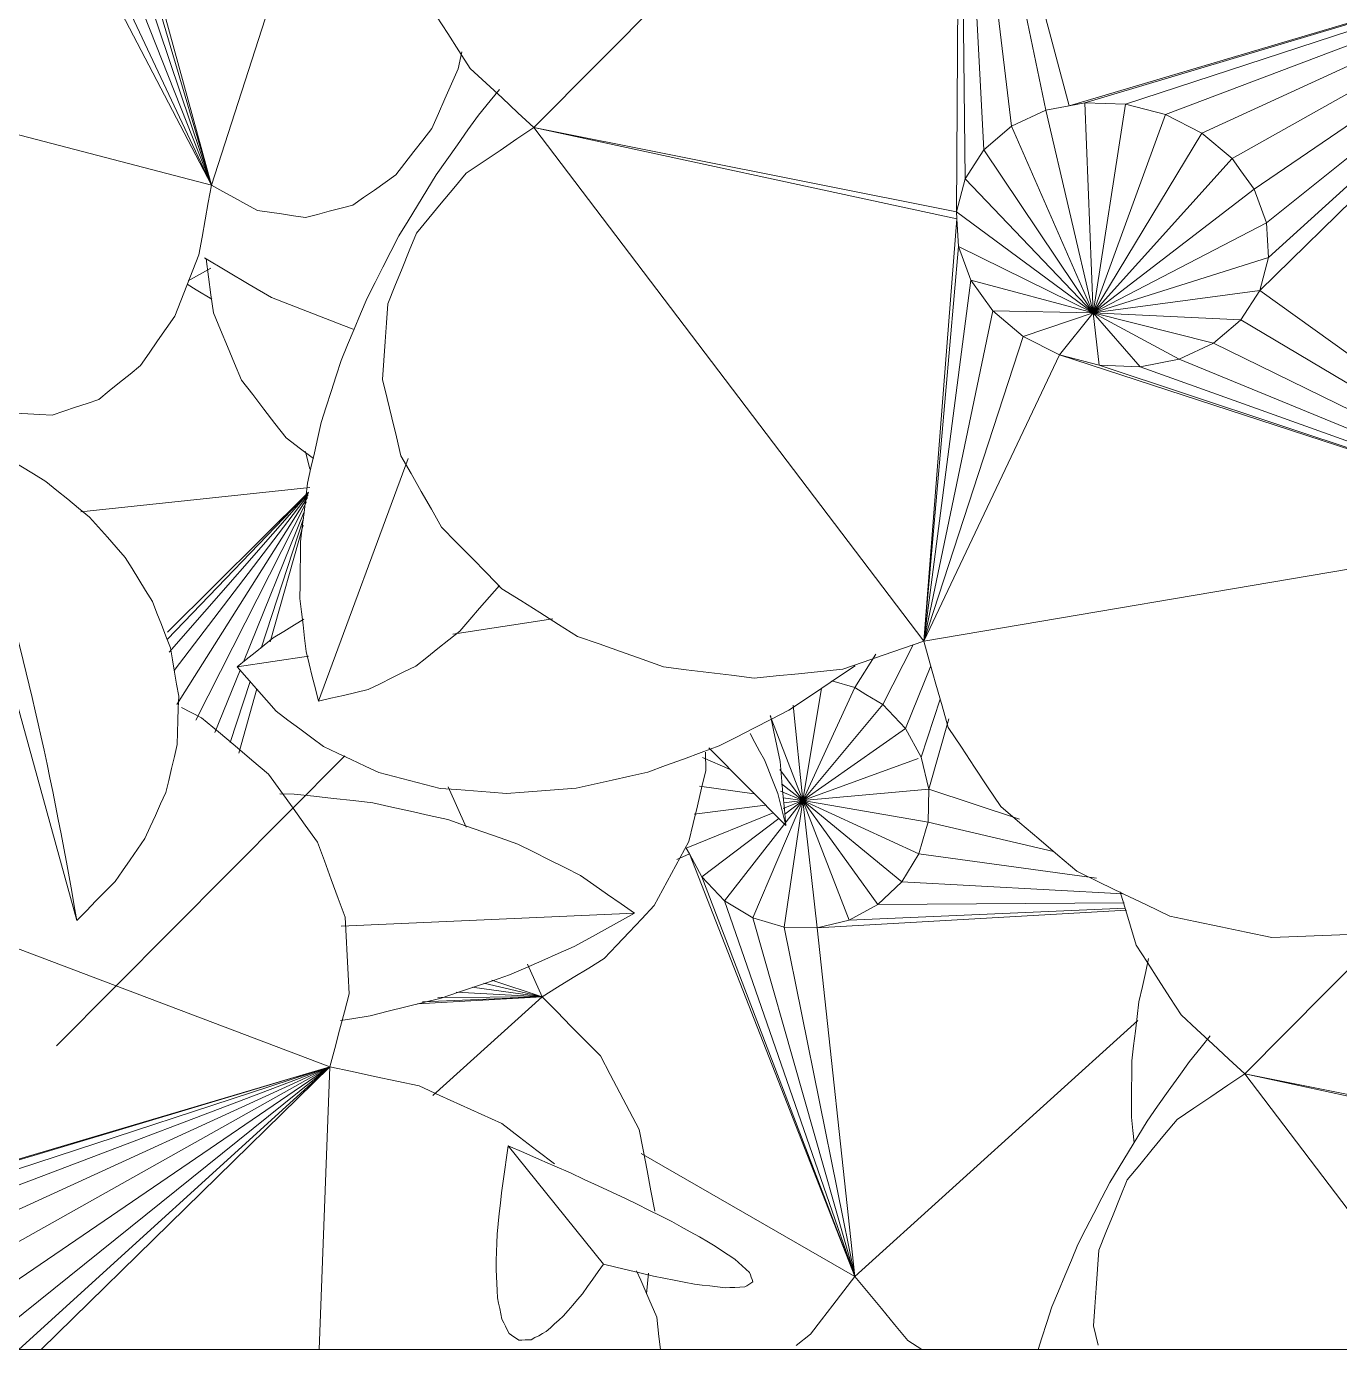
# Model space of a CAD drawing. Header units: metres. Extents: x -18.34 to -13.25, y -25.49 to -16.26.
# Drawn here: x -17.3475 to -17.2599, y -16.9112 to -16.8229 of the extents above; entities that cross this region are included whole.
import ezdxf

# ---------------------------------------------------------------- set-up
doc = ezdxf.new("R2010")
doc.units = ezdxf.units.M
for name, color, linetype, lineweight in [('Importações nas famílias', 7, 'Continuous', 5), ('Quadro estrutural', 7, 'Continuous', 5), ('Vegetação', 7, 'Continuous', 5)]:
    doc.layers.add(name, color=color, linetype=linetype, lineweight=lineweight)

# ---------------------------------------------------------------- blocks, each defined once
blk = doc.blocks.new('Planta_pergolado_12200 - plantas pergolado_skp_Component_12-V643-Pavimento 02 - Executivo')
at = {"layer": 'Importações nas famílias', "color": 9}
for p, q in [((0.012749, 0.253213), (0.013718, 0.253206)), ((0.036442, 0.245243), (0.01684, 0.244381))]:
    blk.add_line(p, q, dxfattribs=at)
at = {"layer": 'Importações nas famílias', "color": 9, "flags": 128}
for points in [[(0.013718, 0.253206), (0.015031, 0.253059), (0.016344, 0.252913), (0.017657, 0.252766), (0.018969, 0.252619)], [(0.018969, 0.252619), (0.020222, 0.252338), (0.021475, 0.252058), (0.022728, 0.251777), (0.023981, 0.251497)], [(0.023981, 0.251497), (0.025144, 0.251089), (0.026307, 0.250681), (0.027471, 0.250274), (0.028634, 0.249866)], [(0.028634, 0.249866), (0.029681, 0.249341), (0.030728, 0.248816), (0.031774, 0.24829), (0.032821, 0.247765)], [(0.032821, 0.247765), (0.033726, 0.247135), (0.034632, 0.246504), (0.035537, 0.245874), (0.036442, 0.245243)], [(0.036442, 0.245243), (0.035435, 0.244689), (0.034427, 0.244134), (0.033419, 0.24358), (0.032411, 0.243025)], [(0.032411, 0.243025), (0.031331, 0.242552), (0.030252, 0.242079), (0.029172, 0.241607), (0.028093, 0.241134)], [(0.028093, 0.241134), (0.026954, 0.240748), (0.025814, 0.240362), (0.024675, 0.239976), (0.023536, 0.23959)], [(0.023536, 0.23959), (0.02235, 0.239295), (0.021164, 0.239), (0.019978, 0.238705), (0.018792, 0.23841)], [(0.018792, 0.23841), (0.017572, 0.23821), (0.016808, 0.238085)]]:
    blk.add_lwpolyline(points, dxfattribs=at)
blk = doc.blocks.new('Planta_pergolado_12200 - plantas pergolado_skp_Component_17-V813-Pavimento 02 - Executivo')
at = {"layer": 'Importações nas famílias', "color": 9}
for p, q in [((0.164014, 0.024337), (0.16267, 0.025024)), ((0.172575, 0.001036), (0.128981, 0.01756)), ((0.172575, 0.001036), (0.137179, -0.009445)), ((0.172575, 0.001036), (0.137335, -0.009506)), ((0.172575, 0.001036), (0.14006, -0.009603)), ((0.172575, 0.001036), (0.142725, -0.010294)), ((0.172575, 0.001036), (0.145148, -0.011532)), ((0.172575, 0.001036), (0.149414, -0.011968)), ((0.172575, 0.001036), (0.150272, -0.014163)), ((0.172575, 0.001036), (0.151075, -0.016237)), ((0.172575, 0.001036), (0.151802, -0.017829)), ((0.153309, -0.017829), (0.172575, 0.001036)), ((0.172575, 0.001036), (0.171857, -0.017829))]:
    blk.add_line(p, q, dxfattribs=at)
at = {"layer": 'Importações nas famílias', "color": 9, "flags": 128}
for points in [[(0.168486, 0.020568), (0.167368, 0.02151), (0.16625, 0.022453), (0.165132, 0.023395), (0.164014, 0.024337)], [(0.17175, 0.016031), (0.170934, 0.017165), (0.170118, 0.018299), (0.169302, 0.019434), (0.168486, 0.020568)], [(0.173586, 0.011035), (0.173127, 0.012284), (0.172668, 0.013533), (0.172209, 0.014782), (0.17175, 0.016031)], [(0.173867, 0.00592), (0.173797, 0.007199), (0.173727, 0.008477), (0.173656, 0.009756), (0.173586, 0.011035)], [(0.172575, 0.001036), (0.172898, 0.002257), (0.173221, 0.003478), (0.173544, 0.004699), (0.173867, 0.00592)], [(0.178544, -0.000239), (0.177052, 0.00008), (0.17556, 0.000398), (0.174068, 0.000717), (0.172575, 0.001036)], [(0.184056, -0.002753), (0.182678, -0.002125), (0.1813, -0.001496), (0.179922, -0.000868), (0.178544, -0.000239)], [(0.187565, -0.005441), (0.186395, -0.004545), (0.185226, -0.003649), (0.184056, -0.002753)], [(0.194396, -0.015674), (0.193863, -0.014442), (0.193329, -0.013209), (0.193052, -0.012568)], [(0.194648, -0.017829), (0.194546, -0.016954), (0.194396, -0.015674)]]:
    blk.add_lwpolyline(points, dxfattribs=at)
blk = doc.blocks.new('Planta_pergolado_12200 - plantas pergolado_skp_Component_16-V814-Pavimento 02 - Executivo')
for name, p in [('Planta_pergolado_12200 - plantas pergolado_skp_Component_17-V813-Pavimento 02 - Executivo', (0, 0)), ('Planta_pergolado_12200 - plantas pergolado_skp_Component_12-V643-Pavimento 02 - Executivo', (0.156479, -0.233959))]:
    blk.add_blockref(name, p)
blk = doc.blocks.new('Planta_pergolado_12200 - plantas pergolado_skp_Component_12-V625-Pavimento 02 - Executivo')
at = {"layer": 'Importações nas famílias', "color": 9}
for p, q in [((-0.061339, 0.18899), (-0.054657, 0.190005)), ((-0.075725, 0.186804), (-0.070961, 0.187528))]:
    blk.add_line(p, q, dxfattribs=at)
at = {"layer": 'Importações nas famílias', "color": 9, "flags": 128}
for points in [[(-0.073329, 0.188739), (-0.07262, 0.189175), (-0.071911, 0.18961), (-0.071288, 0.189993)], [(-0.075725, 0.186804), (-0.075126, 0.187288), (-0.074527, 0.187771), (-0.073928, 0.188255), (-0.073329, 0.188739)], [(-0.073133, 0.18385), (-0.073781, 0.184589), (-0.074429, 0.185327), (-0.075077, 0.186065), (-0.075725, 0.186804)], [(-0.034474, 0.186872), (-0.035582, 0.186131), (-0.036691, 0.18539), (-0.037799, 0.184649), (-0.038908, 0.183907)], [(-0.069959, 0.18148), (-0.070753, 0.182073), (-0.071546, 0.182665), (-0.07234, 0.183258), (-0.073133, 0.18385)], [(-0.038908, 0.183907), (-0.040071, 0.183311), (-0.041234, 0.182716), (-0.042398, 0.18212), (-0.043561, 0.181524)], [(-0.066276, 0.179748), (-0.067197, 0.180181), (-0.068118, 0.180614), (-0.069038, 0.181047), (-0.069959, 0.18148)], [(-0.043561, 0.181524), (-0.044753, 0.181088), (-0.045944, 0.180651), (-0.047135, 0.180215), (-0.048326, 0.179778)], [(-0.062172, 0.178696), (-0.063198, 0.178959), (-0.064224, 0.179222), (-0.06525, 0.179485), (-0.066276, 0.179748)], [(-0.048326, 0.179778), (-0.049517, 0.179511), (-0.050708, 0.179245), (-0.051899, 0.178978), (-0.05309, 0.178711)], [(-0.057742, 0.178347), (-0.058849, 0.178435), (-0.059957, 0.178522), (-0.061064, 0.178609), (-0.062172, 0.178696)], [(-0.05309, 0.178711), (-0.054253, 0.17862), (-0.055416, 0.178529), (-0.056579, 0.178438), (-0.057742, 0.178347)]]:
    blk.add_lwpolyline(points, dxfattribs=at)
blk = doc.blocks.new('Planta_pergolado_12200 - plantas pergolado_skp_Component_12-V825-Pavimento 02 - Executivo')
at = {"layer": 'Importações nas famílias', "color": 9, "flags": 128}
for points in [[(0.229952, 0.001398), (0.230735, 0.002356), (0.23135, 0.003107)], [(0.228539, -0.000593), (0.229246, 0.000403), (0.229952, 0.001398)], [(0.227126, -0.002584), (0.227833, -0.001588), (0.228539, -0.000593)], [(0.224637, -0.006671), (0.225259, -0.005649), (0.225882, -0.004627), (0.226504, -0.003606), (0.227126, -0.002584)], [(0.222513, -0.010819), (0.223044, -0.009782), (0.223575, -0.008745), (0.224106, -0.007708), (0.224637, -0.006671)], [(0.220777, -0.014981), (0.221211, -0.01394), (0.221645, -0.0129), (0.222079, -0.011859), (0.222513, -0.010819)], [(0.219861, -0.017829), (0.220113, -0.017046), (0.220445, -0.016013), (0.220777, -0.014981)]]:
    blk.add_lwpolyline(points, dxfattribs=at)
blk = doc.blocks.new('Planta_pergolado_12200 - plantas pergolado_skp_Component_17-V826-Pavimento 02 - Executivo')
at = {"layer": 'Importações nas famílias', "color": 9}
for p, q in [((0.233648, 0.000568), (0.243339, 0.01036)), ((0.26186, -0.005062), (0.233648, 0.000568)), ((0.233648, 0.000568), (0.261886, -0.005526)), ((0.247617, -0.017829), (0.233648, 0.000568)), ((0.22355, -0.016255), (0.223856, -0.017526))]:
    blk.add_line(p, q, dxfattribs=at)
at = {"layer": 'Importações nas famílias', "color": 9, "flags": 128}
for points in [[(0.225322, 0.012727), (0.225636, 0.011693), (0.226019, 0.010431), (0.226401, 0.009169)], [(0.226401, 0.009169), (0.22715, 0.008005), (0.227898, 0.006841), (0.228647, 0.005677), (0.229395, 0.004514)], [(0.229395, 0.004514), (0.230458, 0.003527), (0.231522, 0.002541), (0.232585, 0.001554), (0.233648, 0.000568)], [(0.233648, 0.000568), (0.232518, -0.000195), (0.231388, -0.000957), (0.230259, -0.00172), (0.229129, -0.002483)], [(0.229129, -0.002483), (0.228298, -0.003485), (0.227467, -0.004488), (0.226636, -0.005491), (0.225805, -0.006493)], [(0.225805, -0.006493), (0.225329, -0.007668), (0.224853, -0.008842), (0.224378, -0.010016), (0.223902, -0.011191)], [(0.223902, -0.011191), (0.223814, -0.012457), (0.223726, -0.013723), (0.223638, -0.014989), (0.22355, -0.016255)]]:
    blk.add_lwpolyline(points, dxfattribs=at)
blk = doc.blocks.new('Planta_pergolado_12200 - plantas pergolado_skp_Component_16-V827-Pavimento 02 - Executivo')
for name, p in [('Planta_pergolado_12200 - plantas pergolado_skp_Component_17-V826-Pavimento 02 - Executivo', (0, 0)), ('Planta_pergolado_12200 - plantas pergolado_skp_Component_12-V625-Pavimento 02 - Executivo', (0.242118, -0.159072)), ('Planta_pergolado_12200 - plantas pergolado_skp_Component_12-V825-Pavimento 02 - Executivo', (0, 0))]:
    blk.add_blockref(name, p)
blk = doc.blocks.new('Planta_pergolado_12200 - plantas pergolado_skp_Component_12-V635-Pavimento 02 - Executivo')
at = {"layer": 'Importações nas famílias', "color": 9, "flags": 128}
for points in [[(-0.015531, 0.164449), (-0.015305, 0.165462), (-0.015079, 0.166475), (-0.014885, 0.167341)], [(-0.016004, 0.16052), (-0.015886, 0.161502), (-0.015768, 0.162484), (-0.01565, 0.163466), (-0.015531, 0.164449)], [(-0.016039, 0.156757), (-0.016031, 0.157698), (-0.016022, 0.158638), (-0.016013, 0.159579), (-0.016004, 0.16052)], [(-0.015844, 0.155039), (-0.015939, 0.155869), (-0.016039, 0.156757)]]:
    blk.add_lwpolyline(points, dxfattribs=at)
blk = doc.blocks.new('Planta_pergolado_12200 - plantas pergolado_skp_Component_16-V830-Pavimento 02 - Executivo')
blk.add_blockref('Planta_pergolado_12200 - plantas pergolado_skp_Component_12-V635-Pavimento 02 - Executivo', (0.242118, -0.159072))
blk = doc.blocks.new('Planta_pergolado_12200 - plantas pergolado_skp_Component_12-V610-Pavimento 02 - Executivo')
at = {"layer": 'Importações nas famílias', "color": 9}
blk.add_line((-0.155935, 0.10963), (-0.149955, 0.125813), dxfattribs=at)
at = {"layer": 'Importações nas famílias', "color": 9, "flags": 128}
for points in [[(-0.145258, 0.148742), (-0.144475, 0.1497), (-0.143861, 0.150451)], [(-0.148084, 0.14476), (-0.147378, 0.145756), (-0.146671, 0.146751), (-0.145965, 0.147747), (-0.145258, 0.148742)], [(-0.150573, 0.140673), (-0.149951, 0.141695), (-0.149329, 0.142717), (-0.148707, 0.143739), (-0.148084, 0.14476)], [(-0.152698, 0.136525), (-0.152167, 0.137562), (-0.151636, 0.138599), (-0.151105, 0.139636), (-0.150573, 0.140673)], [(-0.154433, 0.132363), (-0.153999, 0.133404), (-0.153566, 0.134444), (-0.153132, 0.135485), (-0.152698, 0.136525)], [(-0.155761, 0.128234), (-0.155429, 0.129266), (-0.155097, 0.130298), (-0.154765, 0.131331), (-0.154433, 0.132363)], [(-0.156667, 0.124182), (-0.156441, 0.125195), (-0.156214, 0.126208), (-0.155988, 0.127221), (-0.155761, 0.128234)], [(-0.15714, 0.120252), (-0.157022, 0.121235), (-0.156903, 0.122217), (-0.156785, 0.123199), (-0.156667, 0.124182)], [(-0.157175, 0.11649), (-0.157166, 0.117431), (-0.157157, 0.118371), (-0.157149, 0.119312), (-0.15714, 0.120252)], [(-0.143862, 0.117356), (-0.144523, 0.116594), (-0.145185, 0.115831), (-0.145847, 0.115069), (-0.146508, 0.114306)], [(-0.156772, 0.112936), (-0.156873, 0.113824), (-0.156973, 0.114713), (-0.157074, 0.115601), (-0.157175, 0.11649)], [(-0.146508, 0.114306), (-0.147244, 0.113722), (-0.147979, 0.113137), (-0.148714, 0.112553), (-0.14945, 0.111968)], [(-0.155935, 0.10963), (-0.156144, 0.110456), (-0.156353, 0.111283), (-0.156563, 0.112109), (-0.156772, 0.112936)], [(-0.14945, 0.111968), (-0.150241, 0.111575), (-0.151033, 0.111183), (-0.151825, 0.11079), (-0.152617, 0.110397)], [(-0.152617, 0.110397), (-0.153446, 0.110205), (-0.154276, 0.110013), (-0.155105, 0.109822), (-0.155935, 0.10963)]]:
    blk.add_lwpolyline(points, dxfattribs=at)
blk = doc.blocks.new('Planta_pergolado_12200 - plantas pergolado_skp_Component_17-V836-Pavimento 02 - Executivo')
at = {"layer": 'Importações nas famílias', "color": 9}
for p, q in [((0.186193, 0.063727), (0.214619, 0.092447)), ((0.214619, 0.092447), (0.214406, 0.058097)), ((0.216241, 0.062248), (0.214619, 0.092447)), ((0.214619, 0.092447), (0.214988, 0.060299)), ((0.218078, 0.06381), (0.214619, 0.092447)), ((0.220374, 0.064879), (0.214619, 0.092447)), ((0.221932, 0.06518), (0.214619, 0.092447)), ((0.258214, 0.075923), (0.221932, 0.06518)), ((0.258214, 0.075923), (0.222973, 0.065381)), ((0.258214, 0.075923), (0.225698, 0.065284)), ((0.258214, 0.075923), (0.228363, 0.064593)), ((0.258214, 0.075923), (0.230786, 0.063355)), ((0.258214, 0.075923), (0.232803, 0.061656)), ((0.258214, 0.075923), (0.234275, 0.059609)), ((0.234647, 0.052848), (0.258214, 0.075923)), ((0.258214, 0.075923), (0.235103, 0.057356)), ((0.258214, 0.075923), (0.23523, 0.05505)), ((0.222973, 0.065381), (0.221932, 0.06518)), ((0.225698, 0.065284), (0.222973, 0.065381)), ((0.222973, 0.065381), (0.223522, 0.051349)), ((0.220374, 0.064879), (0.218078, 0.06381)), ((0.221932, 0.06518), (0.220374, 0.064879)), ((0.223522, 0.051349), (0.220374, 0.064879)), ((0.223522, 0.051349), (0.225698, 0.065284)), ((0.228363, 0.064593), (0.223522, 0.051349)), ((0.228363, 0.064593), (0.225698, 0.065284)), ((0.230786, 0.063355), (0.228363, 0.064593)), ((0.214406, 0.058097), (0.186193, 0.063727)), ((0.186193, 0.063727), (0.214431, 0.057633)), ((0.212219, 0.029452), (0.186193, 0.063727)), ((0.218078, 0.06381), (0.216241, 0.062248)), ((0.223522, 0.051349), (0.218078, 0.06381)), ((0.230786, 0.063355), (0.223522, 0.051349)), ((0.232803, 0.061656), (0.230786, 0.063355)), ((0.216241, 0.062248), (0.214988, 0.060299)), ((0.223522, 0.051349), (0.216241, 0.062248)), ((0.223522, 0.051349), (0.232803, 0.061656)), ((0.233392, 0.060836), (0.232803, 0.061656)), ((0.214988, 0.060299), (0.214406, 0.058097)), ((0.223522, 0.051349), (0.214988, 0.060299)), ((0.234275, 0.059609), (0.233392, 0.060836)), ((0.234275, 0.059609), (0.223522, 0.051349)), ((0.235103, 0.057356), (0.234275, 0.059609)), ((0.214431, 0.057633), (0.212219, 0.029452)), ((0.223522, 0.051349), (0.214406, 0.058097)), ((0.214406, 0.058097), (0.214431, 0.057633)), ((0.214431, 0.057633), (0.214532, 0.05579)), ((0.223522, 0.051349), (0.235103, 0.057356)), ((0.23523, 0.05505), (0.235103, 0.057356)), ((0.214532, 0.05579), (0.212219, 0.029452)), ((0.223522, 0.051349), (0.214532, 0.05579)), ((0.214532, 0.05579), (0.21536, 0.053537)), ((0.223522, 0.051349), (0.23523, 0.05505)), ((0.234647, 0.052848), (0.23523, 0.05505)), ((0.21536, 0.053537), (0.212219, 0.029452)), ((0.223522, 0.051349), (0.21536, 0.053537)), ((0.21536, 0.053537), (0.216832, 0.051491)), ((0.223522, 0.051349), (0.234647, 0.052848)), ((0.233394, 0.050899), (0.234647, 0.052848)), ((0.234647, 0.052848), (0.25673, 0.03699)), ((0.216832, 0.051491), (0.212219, 0.029452)), ((0.223522, 0.051349), (0.216832, 0.051491)), ((0.216832, 0.051491), (0.218849, 0.049791)), ((0.223522, 0.051349), (0.218849, 0.049791)), ((0.223522, 0.051349), (0.221272, 0.048554)), ((0.233394, 0.050899), (0.223522, 0.051349)), ((0.223522, 0.051349), (0.231557, 0.049337)), ((0.223522, 0.051349), (0.229261, 0.048268)), ((0.223522, 0.051349), (0.226662, 0.047765)), ((0.223522, 0.051349), (0.223937, 0.047863)), ((0.233025, 0.050585), (0.231557, 0.049337)), ((0.233025, 0.050585), (0.233394, 0.050899)), ((0.233394, 0.050899), (0.25673, 0.03699)), ((0.218849, 0.049791), (0.212219, 0.029452)), ((0.218849, 0.049791), (0.221272, 0.048554)), ((0.231557, 0.049337), (0.229261, 0.048268)), ((0.25673, 0.03699), (0.231557, 0.049337)), ((0.221272, 0.048554), (0.212219, 0.029452)), ((0.25673, 0.03699), (0.221272, 0.048554)), ((0.223937, 0.047863), (0.221272, 0.048554)), ((0.226662, 0.047765), (0.223937, 0.047863)), ((0.223937, 0.047863), (0.25673, 0.03699)), ((0.229261, 0.048268), (0.226662, 0.047765)), ((0.226662, 0.047765), (0.25673, 0.03699)), ((0.25673, 0.03699), (0.229261, 0.048268)), ((0.212219, 0.029452), (0.25673, 0.03699))]:
    blk.add_line(p, q, dxfattribs=at)
at = {"layer": 'Importações nas famílias', "color": 9, "flags": 128}
for points in [[(0.178947, 0.072328), (0.179695, 0.071164), (0.180444, 0.07), (0.181192, 0.068836), (0.181941, 0.067673)], [(0.181941, 0.067673), (0.183004, 0.066686), (0.184067, 0.0657), (0.18513, 0.064714), (0.186193, 0.063727)], [(0.186193, 0.063727), (0.185063, 0.062965), (0.183934, 0.062202), (0.182804, 0.061439), (0.181674, 0.060677)], [(0.181674, 0.060677), (0.180843, 0.059674), (0.180012, 0.058671), (0.179181, 0.057669), (0.17835, 0.056666)], [(0.17835, 0.056666), (0.177874, 0.055492), (0.177399, 0.054317), (0.176923, 0.053143), (0.176447, 0.051968)], [(0.176447, 0.051968), (0.176359, 0.050703), (0.176271, 0.049437), (0.176183, 0.048171), (0.176096, 0.046905)], [(0.176096, 0.046905), (0.176401, 0.045633), (0.176707, 0.044362), (0.177013, 0.043091), (0.177319, 0.041819)], [(0.177319, 0.041819), (0.177997, 0.040629), (0.178676, 0.039439), (0.179355, 0.038249), (0.180033, 0.037059)], [(0.180033, 0.037059), (0.181039, 0.036031), (0.182044, 0.035004), (0.183049, 0.033976), (0.184055, 0.032948)], [(0.184055, 0.032948), (0.185318, 0.032153), (0.186582, 0.031358), (0.187845, 0.030562), (0.189109, 0.029767)], [(0.189109, 0.029767), (0.190544, 0.029259), (0.19198, 0.02875), (0.193415, 0.028241), (0.194851, 0.027733)], [(0.206813, 0.02757), (0.208165, 0.02804), (0.209516, 0.028511), (0.210868, 0.028982), (0.212219, 0.029452)], [(0.212219, 0.029452), (0.212628, 0.02801), (0.213037, 0.026567), (0.213446, 0.025125), (0.213854, 0.023682)], [(0.194851, 0.027733), (0.19636, 0.027545), (0.19787, 0.027358), (0.19938, 0.02717), (0.200889, 0.026983)], [(0.200889, 0.026983), (0.20237, 0.02713), (0.203851, 0.027276), (0.205332, 0.027423), (0.206813, 0.02757)], [(0.213854, 0.023682), (0.21473, 0.022364), (0.215606, 0.021046), (0.216482, 0.019729), (0.217358, 0.018411)], [(0.217358, 0.018411), (0.218625, 0.017331), (0.219893, 0.016251), (0.221161, 0.015171), (0.222429, 0.014091)], [(0.222429, 0.014091), (0.223981, 0.01334), (0.225532, 0.01259), (0.227084, 0.01184), (0.228636, 0.011089)], [(0.228636, 0.011089), (0.230338, 0.010733), (0.232041, 0.010377), (0.233744, 0.01002), (0.235447, 0.009664)], [(0.235447, 0.009664), (0.237155, 0.009732), (0.238864, 0.0098), (0.240572, 0.009869), (0.242281, 0.009937)]]:
    blk.add_lwpolyline(points, dxfattribs=at)
blk = doc.blocks.new('Planta_pergolado_12200 - plantas pergolado_skp_Component_16-V837-Pavimento 02 - Executivo')
for name, p in [('Planta_pergolado_12200 - plantas pergolado_skp_Component_17-V836-Pavimento 02 - Executivo', (0, 0)), ('Planta_pergolado_12200 - plantas pergolado_skp_Component_12-V610-Pavimento 02 - Executivo', (0.327756, -0.084185))]:
    blk.add_blockref(name, p)
blk = doc.blocks.new('Planta_pergolado_12200 - plantas pergolado_skp_-V838-Pavimento 02 - Executivo')
at = {"layer": 'Importações nas famílias', "color": 9}
blk.add_line((0.173567, 0.021801), (0.154319, 0.00244), dxfattribs=at)
for name in ['Planta_pergolado_12200 - plantas pergolado_skp_Component_16-V837-Pavimento 02 - Executivo', 'Planta_pergolado_12200 - plantas pergolado_skp_Component_16-V830-Pavimento 02 - Executivo', 'Planta_pergolado_12200 - plantas pergolado_skp_Component_16-V814-Pavimento 02 - Executivo', 'Planta_pergolado_12200 - plantas pergolado_skp_Component_16-V827-Pavimento 02 - Executivo']:
    blk.add_blockref(name, (0, 0))
blk = doc.blocks.new('Planta_pergolado_12200 - plantas pergolado_skp_-3067462-Pavimento 02 - Executivo')
blk.add_blockref('Planta_pergolado_12200 - plantas pergolado_skp_-V838-Pavimento 02 - Executivo', (0, 0))
blk = doc.blocks.new('Planta_pergolado_12200 - plantas pergolado_skp_Component_12-V870-Pavimento 02 - Executivo')
at = {"layer": 'Importações nas famílias', "color": 9}
blk.add_line((0.203011, 0.017139), (0.197867, 0.022321), dxfattribs=at)
at = {"layer": 'Importações nas famílias', "color": 9, "flags": 128}
for points in [[(0.201995, 0.024482), (0.202196, 0.023505), (0.202411, 0.02246), (0.202625, 0.021415)], [(0.201581, 0.021528), (0.201265, 0.022111), (0.200949, 0.022694), (0.200633, 0.023277)], [(0.202483, 0.019279), (0.202257, 0.019841), (0.202032, 0.020404), (0.201807, 0.020966), (0.201581, 0.021528)], [(0.202625, 0.021415), (0.202722, 0.020346), (0.202818, 0.019277), (0.202914, 0.018208), (0.203011, 0.017139)], [(0.203011, 0.017139), (0.202879, 0.017674), (0.202747, 0.018209), (0.202615, 0.018744), (0.202483, 0.019279)]]:
    blk.add_lwpolyline(points, dxfattribs=at)
blk = doc.blocks.new('Planta_pergolado_12200 - plantas pergolado_skp_Component_12-V841-Pavimento 02 - Executivo')
at = {"layer": 'Importações nas famílias', "color": 9}
blk.add_line((0.283691, 0.022332), (0.274557, 0.05526), dxfattribs=at)
at = {"layer": 'Importações nas famílias', "color": 9, "flags": 128}
for points in [[(0.274557, 0.05526), (0.275488, 0.054859), (0.276418, 0.054457), (0.277349, 0.054055), (0.27828, 0.053654)], [(0.275231, 0.054235), (0.275063, 0.054491), (0.274894, 0.054747), (0.274725, 0.055004), (0.274557, 0.05526)], [(0.27595, 0.052816), (0.27577, 0.053171), (0.275591, 0.053525), (0.275411, 0.05388), (0.275231, 0.054235)], [(0.27828, 0.053654), (0.279118, 0.053149), (0.279957, 0.052645), (0.280795, 0.052141), (0.281633, 0.051636)], [(0.276705, 0.05102), (0.276516, 0.051469), (0.276327, 0.051918), (0.276139, 0.052367), (0.27595, 0.052816)], [(0.281633, 0.051636), (0.282359, 0.051041), (0.283086, 0.050446), (0.283812, 0.049851), (0.284538, 0.049255)], [(0.277488, 0.048866), (0.277292, 0.049405), (0.277096, 0.049943), (0.276901, 0.050481), (0.276705, 0.05102)], [(0.27829, 0.046379), (0.278089, 0.047001), (0.277889, 0.047623), (0.277688, 0.048244), (0.277488, 0.048866)], [(0.284538, 0.049255), (0.285135, 0.048583), (0.285731, 0.047911), (0.286328, 0.047239), (0.286925, 0.046567)], [(0.279102, 0.043586), (0.278899, 0.044284), (0.278696, 0.044982), (0.278493, 0.045681), (0.27829, 0.046379)], [(0.286925, 0.046567), (0.287379, 0.045833), (0.287832, 0.0451), (0.288286, 0.044367), (0.288739, 0.043633)], [(0.279916, 0.040518), (0.279712, 0.041285), (0.279509, 0.042052), (0.279306, 0.042819), (0.279102, 0.043586)], [(0.288739, 0.043633), (0.289039, 0.042856), (0.289339, 0.042079), (0.289638, 0.041302), (0.289938, 0.040524)], [(0.280721, 0.037209), (0.28052, 0.038036), (0.280319, 0.038863), (0.280117, 0.03969), (0.279916, 0.040518)], [(0.289938, 0.040524), (0.290077, 0.039721), (0.290215, 0.038918), (0.290354, 0.038115), (0.290493, 0.037312)], [(0.28151, 0.033696), (0.281313, 0.034574), (0.281116, 0.035452), (0.280919, 0.036331), (0.280721, 0.037209)], [(0.290493, 0.037312), (0.290467, 0.036502), (0.290442, 0.035692), (0.290416, 0.034882), (0.290391, 0.034073)], [(0.282274, 0.030018), (0.282083, 0.030937), (0.281892, 0.031857), (0.281701, 0.032776), (0.28151, 0.033696)], [(0.290391, 0.034073), (0.290202, 0.033275), (0.290013, 0.032477), (0.289824, 0.031679), (0.289634, 0.030881)], [(0.289634, 0.030881), (0.289286, 0.030115), (0.288938, 0.029348), (0.28859, 0.028581), (0.288242, 0.027814)], [(0.283003, 0.026216), (0.282821, 0.027166), (0.282639, 0.028117), (0.282456, 0.029067), (0.282274, 0.030018)], [(0.288242, 0.027814), (0.287742, 0.027096), (0.287243, 0.026377), (0.286744, 0.025659), (0.286245, 0.024941)], [(0.283691, 0.022332), (0.283519, 0.023303), (0.283347, 0.024274), (0.283175, 0.025245), (0.283003, 0.026216)], [(0.286245, 0.024941), (0.285606, 0.024289), (0.284968, 0.023636), (0.284329, 0.022984), (0.283691, 0.022332)]]:
    blk.add_lwpolyline(points, dxfattribs=at)
blk = doc.blocks.new('Planta_pergolado_12200 - plantas pergolado_skp_Component_17-V873-Pavimento 02 - Executivo')
at = {"layer": 'Importações nas famílias', "color": 9}
for p, q in [((0.164666, 0.05988), (0.157233, 0.08705)), ((0.164666, 0.05988), (0.156804, 0.08645)), ((0.172734, 0.084864), (0.164666, 0.05988)), ((0.156346, 0.084634), (0.164666, 0.05988)), ((0.155619, 0.082782), (0.164666, 0.05988)), ((0.154591, 0.081297), (0.164666, 0.05988)), ((0.153836, 0.080688), (0.164666, 0.05988)), ((0.181137, 0.067634), (0.181386, 0.068773)), ((0.140165, 0.066275), (0.164666, 0.05988))]:
    blk.add_line(p, q, dxfattribs=at)
at = {"layer": 'Importações nas famílias', "color": 9, "flags": 128}
for points in [[(0.179381, 0.063669), (0.17982, 0.06466), (0.180259, 0.065651), (0.180698, 0.066642), (0.181137, 0.067634)], [(0.176984, 0.060568), (0.177583, 0.061343), (0.178183, 0.062118), (0.178782, 0.062893), (0.179381, 0.063669)], [(0.174111, 0.058542), (0.174829, 0.059048), (0.175547, 0.059555), (0.176266, 0.060061), (0.176984, 0.060568)], [(0.163832, 0.055239), (0.164041, 0.056399), (0.164249, 0.057559), (0.164458, 0.058719), (0.164666, 0.05988)], [(0.164666, 0.05988), (0.165433, 0.059456), (0.1662, 0.059033), (0.166967, 0.058609), (0.167734, 0.058186)], [(0.170956, 0.057729), (0.171744, 0.057933), (0.172533, 0.058136), (0.173322, 0.058339), (0.174111, 0.058542)], [(0.167734, 0.058186), (0.16854, 0.058072), (0.169345, 0.057958), (0.17015, 0.057844), (0.170956, 0.057729)], [(0.16222, 0.051132), (0.162623, 0.052158), (0.163026, 0.053185), (0.163429, 0.054212), (0.163832, 0.055239)], [(0.15994, 0.047839), (0.16051, 0.048662), (0.16108, 0.049485), (0.16165, 0.050308), (0.16222, 0.051132)], [(0.157147, 0.045584), (0.157845, 0.046148), (0.158543, 0.046712), (0.159242, 0.047275), (0.15994, 0.047839)], [(0.154031, 0.044522), (0.15481, 0.044788), (0.155589, 0.045053), (0.156368, 0.045319), (0.157147, 0.045584)], [(0.150806, 0.044724), (0.151612, 0.044674), (0.152418, 0.044623), (0.153225, 0.044573), (0.154031, 0.044522)]]:
    blk.add_lwpolyline(points, dxfattribs=at)
blk = doc.blocks.new('Planta_pergolado_12200 - plantas pergolado_skp_Component_16-V874-Pavimento 02 - Executivo')
for name, p in [('Planta_pergolado_12200 - plantas pergolado_skp_Component_17-V873-Pavimento 02 - Executivo', (0, 0)), ('Planta_pergolado_12200 - plantas pergolado_skp_Component_12-V841-Pavimento 02 - Executivo', (-0.128007, -0.011529)), ('Planta_pergolado_12200 - plantas pergolado_skp_Component_12-V870-Pavimento 02 - Executivo', (0, 0))]:
    blk.add_blockref(name, p)
blk = doc.blocks.new('Planta_pergolado_12200 - plantas pergolado_skp_-3067464-Pavimento 02 - Executivo')
blk.add_blockref('Planta_pergolado_12200 - plantas pergolado_skp_Component_16-V874-Pavimento 02 - Executivo', (0, 0))
blk = doc.blocks.new('Planta_pergolado_12200 - plantas pergolado_skp_-3067465-Pavimento 02 - Executivo')
for name in ['Planta_pergolado_12200 - plantas pergolado_skp_-3067464-Pavimento 02 - Executivo', 'Planta_pergolado_12200 - plantas pergolado_skp_-3067462-Pavimento 02 - Executivo']:
    blk.add_blockref(name, (0, 0))
blk = doc.blocks.new('Planta_pergolado_12200 - plantas pergolado_skp_Component_12-V1005-Pavimento 02 - Executivo')
at = {"layer": 'Importações nas famílias', "color": 9}
blk.add_line((0.164625, 0.05433), (0.163115, 0.053503), dxfattribs=at)
blk = doc.blocks.new('Planta_pergolado_12200 - plantas pergolado_skp_Component_17-V1006-Pavimento 02 - Executivo')
at = {"layer": 'Importações nas famílias', "color": 9}
for p, q in [((0.171233, 0.040925), (0.170946, 0.042107)), ((0.171228, 0.039711), (0.155956, 0.038075)), ((0.171154, 0.039381), (0.161727, 0.030046)), ((0.171149, 0.039359), (0.161727, 0.029589)), ((0.171138, 0.039309), (0.161838, 0.028724)), ((0.171117, 0.039215), (0.162183, 0.02748)), ((0.171079, 0.039045), (0.16236, 0.025222)), ((0.171011, 0.038739), (0.163638, 0.024181)), ((0.170829, 0.038032), (0.166813, 0.028071)), ((0.148344, 0.03726), (0.134447, 0.035772)), ((0.170826, 0.037633), (0.167985, 0.028977)), ((0.168601, 0.02941), (0.170797, 0.037185)), ((0.13131, 0.02088), (0.134447, 0.035772)), ((0.139608, 0.026925), (0.134447, 0.035772)), ((0.134447, 0.035772), (0.139244, 0.026698)), ((0.140279, 0.02714), (0.134447, 0.035772)), ((0.141187, 0.027432), (0.134447, 0.035772)), ((0.141818, 0.027635), (0.134447, 0.035772)), ((0.134447, 0.035772), (0.139053, 0.026661)), ((0.166587, 0.027511), (0.164906, 0.023342)), ((0.167254, 0.02675), (0.165916, 0.022674)), ((0.166503, 0.02198), (0.16771, 0.026255)), ((0.197675, 0.020818), (0.197641, 0.022034)), ((0.180476, 0.019726), (0.18168, 0.017038)), ((0.185777, 0.007883), (0.186746, 0.005717)), ((0.186746, 0.005717), (0.182076, 0.006358)), ((0.182863, 0.006623), (0.186746, 0.005717)), ((0.183389, 0.006827), (0.186746, 0.005717)), ((0.186746, 0.005717), (0.17843, 0.005236)), ((0.178757, 0.005367), (0.186746, 0.005717)), ((0.179443, -0.000883), (0.186746, 0.005717)), ((0.17979, 0.00567), (0.186746, 0.005717)), ((0.186746, 0.005717), (0.181017, 0.006029)), ((0.193707, -0.014111), (0.193849, -0.012732))]:
    blk.add_line(p, q, dxfattribs=at)
at = {"layer": 'Importações nas famílias', "color": 9, "flags": 128}
for points in [[(0.164688, 0.052266), (0.163649, 0.052899), (0.163049, 0.053266)], [(0.137599, 0.048025), (0.137206, 0.047381), (0.136573, 0.046343), (0.135939, 0.045304)], [(0.135939, 0.045304), (0.135595, 0.044137), (0.135252, 0.04297), (0.134909, 0.041803), (0.134565, 0.040636)], [(0.134565, 0.040636), (0.134536, 0.03942), (0.134506, 0.038204), (0.134476, 0.036988), (0.134447, 0.035772)], [(0.129595, 0.036144), (0.128399, 0.03592), (0.127203, 0.035695), (0.126007, 0.035471), (0.124811, 0.035247)], [(0.134447, 0.035772), (0.133234, 0.035865), (0.132021, 0.035958), (0.130808, 0.036051), (0.129595, 0.036144)], [(0.124811, 0.035247), (0.123714, 0.034721), (0.122617, 0.034195), (0.12152, 0.03367), (0.120423, 0.033144)], [(0.120423, 0.033144), (0.119499, 0.032352), (0.118576, 0.03156), (0.117652, 0.030768), (0.116728, 0.029976)], [(0.116728, 0.029976), (0.116041, 0.028972), (0.115354, 0.027968), (0.114666, 0.026964)], [(0.196548, 0.016085), (0.19683, 0.017268), (0.197112, 0.018452), (0.197394, 0.019635), (0.197675, 0.020818)], [(0.194234, 0.011804), (0.194813, 0.012874), (0.195391, 0.013944), (0.19597, 0.015015), (0.196548, 0.016085)], [(0.190891, 0.008268), (0.191726, 0.009152), (0.192562, 0.010036), (0.193398, 0.01092), (0.194234, 0.011804)], [(0.186746, 0.005717), (0.187782, 0.006355), (0.188818, 0.006992), (0.189854, 0.00763), (0.190891, 0.008268)], [(0.190639, 0.001764), (0.189666, 0.002752), (0.188693, 0.003741), (0.187719, 0.004729), (0.186746, 0.005717)], [(0.193222, -0.003145), (0.192576, -0.001918), (0.191931, -0.000691), (0.191285, 0.000537), (0.190639, 0.001764)], [(0.194275, -0.008592), (0.194012, -0.007231), (0.193749, -0.005869), (0.193485, -0.004507), (0.193222, -0.003145)]]:
    blk.add_lwpolyline(points, dxfattribs=at)
blk = doc.blocks.new('Planta_pergolado_12200 - plantas pergolado_skp_Component_16-V1007-Pavimento 02 - Executivo')
for name in ['Planta_pergolado_12200 - plantas pergolado_skp_Component_12-V1005-Pavimento 02 - Executivo', 'Planta_pergolado_12200 - plantas pergolado_skp_Component_17-V1006-Pavimento 02 - Executivo']:
    blk.add_blockref(name, (0, 0))
blk = doc.blocks.new('Planta_pergolado_12200 - plantas pergolado_skp_Component_17-V1021-Pavimento 02 - Executivo')
at = {"layer": 'Importações nas famílias', "color": 9, "flags": 128}
for points in [[(0.20279, 0.118332), (0.201608, 0.118045), (0.200426, 0.117757), (0.199244, 0.117469), (0.198062, 0.117181)], [(0.207655, 0.118221), (0.206439, 0.118249), (0.205223, 0.118277), (0.204007, 0.118305), (0.20279, 0.118332)], [(0.212326, 0.116854), (0.211158, 0.117196), (0.209991, 0.117538), (0.208823, 0.117879), (0.207655, 0.118221)], [(0.198062, 0.117181), (0.196995, 0.116597), (0.195928, 0.116013), (0.195133, 0.115578)], [(0.216484, 0.114325), (0.215445, 0.114958), (0.214405, 0.11559), (0.213366, 0.116222), (0.212326, 0.116854)], [(0.219846, 0.110807), (0.219005, 0.111686), (0.218165, 0.112566), (0.217324, 0.113446), (0.216484, 0.114325)], [(0.164314, 0.054974), (0.164477, 0.053768), (0.164639, 0.052562), (0.164802, 0.051357)], [(0.164802, 0.051357), (0.165272, 0.050234), (0.165741, 0.049112), (0.16621, 0.047989), (0.16668, 0.046867)], [(0.16668, 0.046867), (0.167424, 0.045904), (0.168168, 0.044941), (0.168912, 0.043978), (0.169655, 0.043016)], [(0.169655, 0.043016), (0.170623, 0.042278), (0.171474, 0.04163)]]:
    blk.add_lwpolyline(points, dxfattribs=at)
blk = doc.blocks.new('Planta_pergolado_12200 - plantas pergolado_skp_Component_16-V1022-Pavimento 02 - Executivo')
blk.add_blockref('Planta_pergolado_12200 - plantas pergolado_skp_Component_17-V1021-Pavimento 02 - Executivo', (0, 0))
blk = doc.blocks.new('Planta_pergolado_12200 - plantas pergolado_skp_Component_17-V1031-Pavimento 02 - Executivo')
at = {"layer": 'Importações nas famílias', "color": 9}
for p, q in [((0.211507, 0.029204), (0.209484, 0.025211)), ((0.209011, 0.028574), (0.207611, 0.026354)), ((0.212685, 0.027807), (0.210998, 0.023622)), ((0.207611, 0.026354), (0.206074, 0.026806)), ((0.204139, 0.018805), (0.207611, 0.026354)), ((0.205396, 0.026318), (0.204139, 0.018805)), ((0.208362, 0.025896), (0.207611, 0.026354)), ((0.209484, 0.025211), (0.208362, 0.025896)), ((0.203498, 0.025182), (0.204139, 0.018805)), ((0.209484, 0.025211), (0.204139, 0.018805)), ((0.210998, 0.023622), (0.209484, 0.025211)), ((0.21332, 0.025568), (0.212049, 0.021696)), ((0.204139, 0.018805), (0.201966, 0.02446)), ((0.212565, 0.019563), (0.213895, 0.024275)), ((0.204139, 0.018805), (0.210998, 0.023622)), ((0.212049, 0.021696), (0.210998, 0.023622)), ((0.199296, 0.020882), (0.197445, 0.021675)), ((0.204139, 0.018805), (0.211836, 0.021618)), ((0.212565, 0.019563), (0.212049, 0.021696)), ((0.202615, 0.02088), (0.204139, 0.018805)), ((0.200904, 0.019261), (0.197249, 0.019776)), ((0.204139, 0.018805), (0.202655, 0.019441)), ((0.204139, 0.018805), (0.202722, 0.01993)), ((0.204139, 0.018805), (0.212565, 0.019563)), ((0.212511, 0.01737), (0.212565, 0.019563)), ((0.212565, 0.019563), (0.218601, 0.017568)), ((0.204139, 0.018805), (0.198928, 0.012125)), ((0.204139, 0.018805), (0.200801, 0.010983)), ((0.204139, 0.018805), (0.202844, 0.018988)), ((0.204139, 0.018805), (0.202845, 0.018278)), ((0.204139, 0.018805), (0.202875, 0.018648)), ((0.204139, 0.018805), (0.202906, 0.010364)), ((0.204139, 0.018805), (0.202942, 0.017899)), ((0.212511, 0.01737), (0.204139, 0.018805)), ((0.204139, 0.018805), (0.211892, 0.015265)), ((0.204139, 0.018805), (0.210749, 0.013392)), ((0.204139, 0.018805), (0.20916, 0.011878)), ((0.204139, 0.018805), (0.207233, 0.010827)), ((0.204139, 0.018805), (0.2051, 0.010311)), ((0.202158, 0.017999), (0.196364, 0.01564)), ((0.201663, 0.018497), (0.196903, 0.017904)), ((0.202551, 0.017603), (0.197414, 0.013714)), ((0.212387, 0.016947), (0.211892, 0.015265)), ((0.212387, 0.016947), (0.212511, 0.01737)), ((0.212511, 0.01737), (0.22087, 0.015419)), ((0.195748, 0.014879), (0.196575, 0.015253)), ((0.196364, 0.01564), (0.196575, 0.015253)), ((0.196575, 0.015253), (0.197414, 0.013714)), ((0.196575, 0.015253), (0.20762, -0.012945)), ((0.211892, 0.015265), (0.210749, 0.013392)), ((0.223761, 0.013636), (0.211892, 0.015265)), ((0.197414, 0.013714), (0.198928, 0.012125)), ((0.197414, 0.013714), (0.20762, -0.012945)), ((0.210749, 0.013392), (0.20916, 0.011878)), ((0.225504, 0.012588), (0.210749, 0.013392)), ((0.198928, 0.012125), (0.200801, 0.010983)), ((0.198928, 0.012125), (0.20762, -0.012945)), ((0.225757, 0.011504), (0.2051, 0.010311)), ((0.20916, 0.011878), (0.207233, 0.010827)), ((0.207233, 0.010827), (0.225673, 0.011634)), ((0.20916, 0.011878), (0.225592, 0.011989)), ((0.200801, 0.010983), (0.202906, 0.010364)), ((0.200801, 0.010983), (0.20762, -0.012945)), ((0.207233, 0.010827), (0.2051, 0.010311)), ((0.202906, 0.010364), (0.2051, 0.010311)), ((0.202906, 0.010364), (0.20762, -0.012945)), ((0.2051, 0.010311), (0.20762, -0.012945)), ((0.20762, -0.012945), (0.22651, 0.004128)), ((0.20762, -0.012945), (0.193355, -0.004747)), ((0.2037, -0.017554), (0.204664, -0.016811)), ((0.211161, -0.017216), (0.212086, -0.017829))]:
    blk.add_line(p, q, dxfattribs=at)
at = {"layer": 'Importações nas famílias', "color": 9, "flags": 128}
for points in [[(0.204664, -0.016811), (0.205403, -0.015845), (0.206142, -0.014878), (0.206881, -0.013911), (0.20762, -0.012945)], [(0.20762, -0.012945), (0.208505, -0.014013), (0.20939, -0.01508), (0.210275, -0.016148), (0.211161, -0.017216)]]:
    blk.add_lwpolyline(points, dxfattribs=at)
blk = doc.blocks.new('Planta_pergolado_12200 - plantas pergolado_skp_Component_16-V1032-Pavimento 02 - Executivo')
blk.add_blockref('Planta_pergolado_12200 - plantas pergolado_skp_Component_17-V1031-Pavimento 02 - Executivo', (0, 0))
blk = doc.blocks.new('Planta_pergolado_12200 - plantas pergolado_skp_-3067414-Pavimento 02 - Executivo')
for name in ['Planta_pergolado_12200 - plantas pergolado_skp_Component_16-V1022-Pavimento 02 - Executivo', 'Planta_pergolado_12200 - plantas pergolado_skp_Component_16-V1032-Pavimento 02 - Executivo', 'Planta_pergolado_12200 - plantas pergolado_skp_Component_16-V1007-Pavimento 02 - Executivo']:
    blk.add_blockref(name, (0, 0))
blk = doc.blocks.new('Planta_pergolado_12200 - plantas pergolado_skp_Component_17-V1234-Pavimento 02 - Executivo')
at = {"layer": 'Importações nas famílias', "color": 9}
blk.add_line((0.116448, 0.097239), (0.116401, 0.102844), dxfattribs=at)
at = {"layer": 'Importações nas famílias', "color": 9, "flags": 128}
for points in [[(0.101125, 0.111464), (0.100275, 0.111025), (0.099424, 0.110587), (0.098573, 0.110148), (0.097723, 0.109709)], [(0.104243, 0.111978), (0.103349, 0.111831), (0.102237, 0.111647), (0.101125, 0.111464)], [(0.097723, 0.109709), (0.097191, 0.109045), (0.09666, 0.108382), (0.096129, 0.107718), (0.095597, 0.107054)], [(0.095597, 0.107054), (0.095421, 0.10621), (0.095245, 0.105366), (0.095069, 0.104522), (0.094893, 0.103678)], [(0.094893, 0.103678), (0.095084, 0.102711), (0.095275, 0.101745), (0.095466, 0.100778), (0.095658, 0.099812)], [(0.095658, 0.099812), (0.096203, 0.098789), (0.096749, 0.097765), (0.097294, 0.096742), (0.09784, 0.095719)], [(0.09784, 0.095719), (0.098703, 0.094709), (0.099565, 0.093699), (0.100428, 0.092689), (0.101291, 0.091679)], [(0.101291, 0.091679), (0.102412, 0.09075), (0.103533, 0.089822), (0.104654, 0.088894), (0.105775, 0.087966)], [(0.105775, 0.087966), (0.107078, 0.087183), (0.108381, 0.0864), (0.109684, 0.085617), (0.110987, 0.084834)], [(0.110987, 0.084834), (0.112383, 0.084249), (0.113779, 0.083665), (0.115175, 0.08308), (0.115825, 0.082808)], [(0.116323, 0.081683), (0.116074, 0.080871), (0.115825, 0.080059), (0.115576, 0.079247)], [(0.115576, 0.079247), (0.115694, 0.0783), (0.115812, 0.077353), (0.11593, 0.076405), (0.116048, 0.075458)], [(0.116048, 0.075458), (0.116525, 0.074441), (0.117002, 0.073424), (0.117479, 0.072406), (0.117956, 0.071389)], [(0.117956, 0.071389), (0.118759, 0.070371), (0.119562, 0.069352), (0.120366, 0.068334), (0.121169, 0.067316)], [(0.121169, 0.067316), (0.122244, 0.066366), (0.123319, 0.065416), (0.124394, 0.064466), (0.125469, 0.063516)], [(0.125469, 0.063516), (0.126742, 0.062699), (0.128016, 0.061883), (0.129289, 0.061066), (0.130562, 0.060249)], [(0.130562, 0.060249), (0.131947, 0.059621), (0.133332, 0.058993), (0.134717, 0.058365), (0.135712, 0.057915)], [(0.164199, 0.055022), (0.165693, 0.05414), (0.167188, 0.053259), (0.168683, 0.052378)], [(0.168683, 0.052378), (0.170282, 0.051757), (0.171882, 0.051136), (0.173481, 0.050515), (0.174124, 0.050265)]]:
    blk.add_lwpolyline(points, dxfattribs=at)
blk = doc.blocks.new('Planta_pergolado_12200 - plantas pergolado_skp_Component_16-V1235-Pavimento 02 - Executivo')
blk.add_blockref('Planta_pergolado_12200 - plantas pergolado_skp_Component_17-V1234-Pavimento 02 - Executivo', (0, 0))
blk = doc.blocks.new('Planta_pergolado_12200 - plantas pergolado_skp_-V1266-Pavimento 02 - Executivo')
blk.add_blockref('Planta_pergolado_12200 - plantas pergolado_skp_Component_16-V1235-Pavimento 02 - Executivo', (0, 0))
blk = doc.blocks.new('Planta_pergolado_12200 - plantas pergolado_skp_-3067418-Pavimento 02 - Executivo')
blk.add_blockref('Planta_pergolado_12200 - plantas pergolado_skp_-V1266-Pavimento 02 - Executivo', (0, 0))
blk = doc.blocks.new('Planta_pergolado_12200 - plantas pergolado_skp_Component_12-V1342-Pavimento 02 - Executivo')
at = {"layer": 'Importações nas famílias', "color": 9}
blk.add_line((0.184482, -0.004235), (0.190838, -0.012138), dxfattribs=at)
at = {"layer": 'Importações nas famílias', "color": 9, "flags": 128}
for points in [[(0.184482, -0.004235), (0.184368, -0.005021), (0.184253, -0.005807), (0.184139, -0.006593), (0.184024, -0.00738)], [(0.188643, -0.006046), (0.187603, -0.005593), (0.186563, -0.005141), (0.185523, -0.004688), (0.184482, -0.004235)], [(0.192314, -0.007746), (0.191397, -0.007321), (0.190479, -0.006896), (0.189561, -0.006471), (0.188643, -0.006046)], [(0.184024, -0.00738), (0.183956, -0.008069), (0.183888, -0.008759), (0.183819, -0.009448), (0.183751, -0.010137)], [(0.19541, -0.009294), (0.194636, -0.008907), (0.193862, -0.00852), (0.193088, -0.008133), (0.192314, -0.007746)], [(0.197857, -0.010653), (0.197245, -0.010313), (0.196634, -0.009973), (0.196022, -0.009633), (0.19541, -0.009294)], [(0.183751, -0.010137), (0.18373, -0.010722), (0.183709, -0.011307), (0.183687, -0.011892), (0.183666, -0.012477)], [(0.199599, -0.011792), (0.199163, -0.011508), (0.198728, -0.011223), (0.198293, -0.010938), (0.197857, -0.010653)], [(0.189433, -0.014105), (0.189784, -0.013613), (0.190135, -0.013122), (0.190487, -0.01263), (0.190838, -0.012138)], [(0.190838, -0.012138), (0.191675, -0.012338), (0.192512, -0.012538), (0.193348, -0.012738), (0.194185, -0.012938)], [(0.200594, -0.012685), (0.200345, -0.012462), (0.200096, -0.012239), (0.199848, -0.012016), (0.199599, -0.011792)], [(0.183666, -0.012477), (0.183692, -0.012951), (0.183718, -0.013425), (0.183744, -0.013898), (0.18377, -0.014372)], [(0.194185, -0.012938), (0.194867, -0.013069), (0.195549, -0.013201), (0.196231, -0.013332), (0.196913, -0.013464)], [(0.200819, -0.01331), (0.200763, -0.013153), (0.200706, -0.012997), (0.20065, -0.012841), (0.200594, -0.012685)], [(0.188152, -0.015609), (0.188472, -0.015233), (0.188792, -0.014857), (0.189112, -0.014481), (0.189433, -0.014105)], [(0.196913, -0.013464), (0.197424, -0.013524), (0.197935, -0.013584), (0.198446, -0.013644), (0.198956, -0.013704)], [(0.198956, -0.013704), (0.199285, -0.013691), (0.199613, -0.013678), (0.199941, -0.013665), (0.200269, -0.013652)], [(0.200269, -0.013652), (0.200406, -0.013566), (0.200544, -0.013481), (0.200681, -0.013395), (0.200819, -0.01331)], [(0.18377, -0.014372), (0.183843, -0.01473), (0.183915, -0.015087), (0.183988, -0.015445), (0.184061, -0.015802)], [(0.184061, -0.015802), (0.18418, -0.01604), (0.184299, -0.016277), (0.184418, -0.016514), (0.184537, -0.016752)], [(0.18701, -0.016635), (0.187295, -0.016379), (0.187581, -0.016122), (0.187866, -0.015866), (0.188152, -0.015609)], [(0.184537, -0.016752), (0.184701, -0.016866), (0.184865, -0.01698), (0.185029, -0.017095), (0.185193, -0.017209)], [(0.18602, -0.01717), (0.186267, -0.017036), (0.186515, -0.016903), (0.186762, -0.016769), (0.18701, -0.016635)], [(0.185193, -0.017209), (0.185399, -0.0172), (0.185606, -0.01719), (0.185813, -0.01718), (0.18602, -0.01717)]]:
    blk.add_lwpolyline(points, dxfattribs=at)
blk = doc.blocks.new('Planta_pergolado_12200 - plantas pergolado_skp_Component_16-V1344-Pavimento 02 - Executivo')
blk.add_blockref('Planta_pergolado_12200 - plantas pergolado_skp_Component_12-V1342-Pavimento 02 - Executivo', (0, 0))
blk = doc.blocks.new('Planta_pergolado_12200 - plantas pergolado_skp_-V1372-Pavimento 02 - Executivo')
blk.add_blockref('Planta_pergolado_12200 - plantas pergolado_skp_Component_16-V1344-Pavimento 02 - Executivo', (0, 0))
blk = doc.blocks.new('Planta_pergolado_12200 - plantas pergolado_skp_-3067420-Pavimento 02 - Executivo')
blk.add_blockref('Planta_pergolado_12200 - plantas pergolado_skp_-V1372-Pavimento 02 - Executivo', (0, 0))
blk = doc.blocks.new('Planta_pergolado_12200 - plantas pergolado_skp_-3067421-Pavimento 02 - Executivo')
for name in ['Planta_pergolado_12200 - plantas pergolado_skp_-3067418-Pavimento 02 - Executivo', 'Planta_pergolado_12200 - plantas pergolado_skp_-3067420-Pavimento 02 - Executivo', 'Planta_pergolado_12200 - plantas pergolado_skp_-3067414-Pavimento 02 - Executivo']:
    blk.add_blockref(name, (0, 0))
blk = doc.blocks.new('Planta_pergolado_12200 - Planta_pergolado_12200-3067476-Pavimento 02 - Executivo')
for name in ['Planta_pergolado_12200 - plantas pergolado_skp_-3067421-Pavimento 02 - Executivo', 'Planta_pergolado_12200 - plantas pergolado_skp_-3067465-Pavimento 02 - Executivo']:
    blk.add_blockref(name, (0, 0))
blk = doc.blocks.new('Tram - Tram-V4298-Pavimento 02 - Executivo')
at = {"layer": 'Quadro estrutural'}
blk.add_line((0.62691, 0.05), (1.051207, 0.05), dxfattribs=at)

msp = doc.modelspace()

# ---------------------------------------------------------------- block references
at = {"layer": 'Quadro estrutural'}
msp.add_blockref('Tram - Tram-V4298-Pavimento 02 - Executivo', (-18.21, -16.961243), dxfattribs=at)
at = {"layer": 'Vegetação', "color": 9}
msp.add_blockref('Planta_pergolado_12200 - Planta_pergolado_12200-3067476-Pavimento 02 - Executivo', (-17.499852, -16.893415), dxfattribs=at)

doc.saveas('drawing.dxf')
